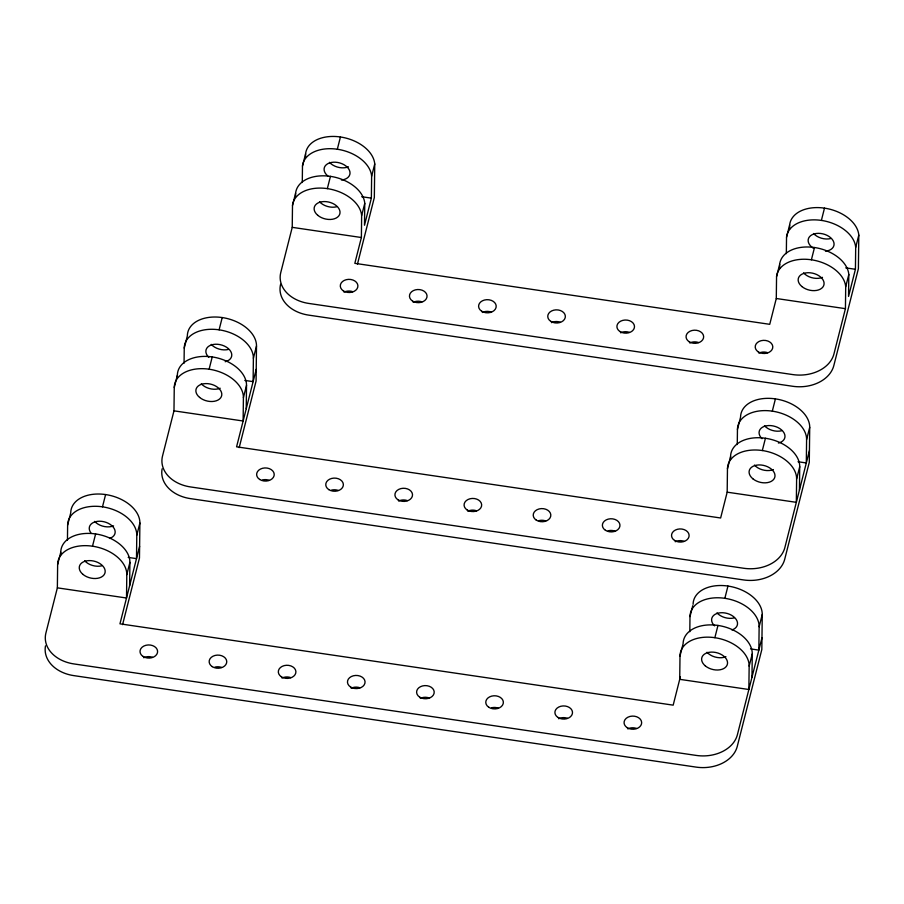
<?xml version="1.0" encoding="UTF-8"?>
<svg xmlns="http://www.w3.org/2000/svg" width="904" height="904" viewBox="0 0 904 904"><rect width="100%" height="100%" fill="white"/><g stroke="black" fill="none" stroke-linecap="round" stroke-linejoin="round"><path stroke-width="1.36" d="M761.959 637.862L737.404 734.692A35.188 26.318 0.7 0 1 696.283 755.428L73.925 663.931A35.188 26.318 0.7 0 1 45.901 633.037L57.359 587.849L57.641 564.48L60.76 552.22A35.188 22.995 14.2 0 1 95.621 533.936A35.188 22.995 14.2 0 1 129.905 562.378L129.622 585.747M60.726 554.966L60.76 552.22M67.45 540.219L67.63 525.1L70.738 512.839A35.188 22.995 14.2 0 1 105.598 494.556A35.188 22.995 14.2 0 1 139.894 522.998L139.465 558.05L122.582 624.641M129.905 562.378L126.797 574.65L126.515 598.007L57.359 587.849M139.894 522.998L136.786 535.27L136.493 558.627L128.198 557.406M809.419 450.689L784.875 547.519A35.188 26.318 0.7 0 1 743.743 568.266L190.541 486.94A35.188 26.318 0.7 0 1 162.517 456.034L173.975 410.845L174.257 387.477L177.365 375.216A35.188 22.995 14.2 0 1 212.225 356.933A35.188 22.995 14.2 0 1 246.521 385.375L246.238 408.744M177.331 377.962L177.365 375.216M184.054 363.216L184.246 348.096L187.354 335.836A35.188 22.995 14.2 0 1 222.214 317.553A35.188 22.995 14.2 0 1 256.499 346.006L256.081 381.047L239.187 447.638M246.521 385.375L243.413 397.647L243.119 421.004L173.975 410.845M256.499 346.006L253.391 358.266L253.109 381.635L244.814 380.414M364.764 203.343L361.645 215.604L361.385 237.515L354.831 263.335L769.733 324.321L776.287 298.501L776.559 276.601L779.666 264.341A35.267 23.041 14.2 0 1 814.504 247.515A35.267 23.041 14.2 0 1 848.811 274.5L845.703 286.771L845.432 308.671L833.974 353.859A35.188 26.318 0.7 0 1 792.853 374.595L308.795 303.439A35.188 26.318 0.7 0 1 280.771 272.533L292.229 227.345L292.5 205.445L295.608 193.173A35.267 23.041 14.2 0 1 330.446 176.359A35.267 23.041 14.2 0 1 364.764 203.343L364.493 225.243L371.363 198.134L371.634 176.223L374.742 163.963A35.267 23.041 14.2 0 0 340.435 136.979A35.267 23.041 14.2 0 0 305.597 153.793L302.478 166.065L302.286 182.495M295.574 195.919L295.608 193.173M305.563 156.595L305.597 153.793M374.742 163.963L374.335 197.547L357.453 264.137M680 655.976L679.718 679.333L748.862 689.503L749.156 666.135L752.264 653.874A35.188 22.995 14.2 0 0 717.968 625.432A35.188 22.995 14.2 0 0 683.108 643.704L680 655.976A35.188 22.995 14.2 0 1 714.861 637.693L717.968 625.432M689.808 631.715L689.989 616.596L692.758 605.691M256.216 369.363L236.577 446.825L720.635 517.992L727.178 492.171L727.46 468.803L730.579 456.543A35.188 22.995 14.2 0 1 765.439 438.259A35.188 22.995 14.2 0 1 799.724 466.701L799.441 490.07M730.545 459.288L730.579 456.543M737.269 444.542L737.449 429.423L740.557 417.162A35.188 22.995 14.2 0 1 775.417 398.879A35.188 22.995 14.2 0 1 809.713 427.332L809.283 462.373L784.728 559.203A35.188 26.318 0.7 0 1 743.608 579.939L190.394 498.612A35.188 26.318 0.7 0 1 162.121 468.837M751.981 677.232L752.264 653.874M693.097 604.335A35.188 22.995 14.2 0 1 727.957 586.052A35.188 22.995 14.2 0 1 762.253 614.494L759.134 626.766L758.851 650.123L750.557 648.902M762.253 614.494L761.823 649.535L737.269 746.376A35.188 26.318 0.7 0 1 696.148 767.112L73.789 675.616A35.188 26.318 0.7 0 1 45.505 645.84M779.61 268.443L779.666 264.341M786.333 253.651L786.536 237.221L789.644 224.96A35.267 23.041 14.2 0 1 824.493 208.135A35.267 23.041 14.2 0 1 858.8 235.119L858.393 268.703L833.838 365.544A35.188 26.318 0.7 0 1 792.718 386.279L308.659 315.123A35.188 26.318 0.7 0 1 280.624 284.218M789.599 229.153L789.644 224.96M799.724 466.701L796.616 478.973L796.334 502.33L727.178 492.171M809.713 427.332L806.594 439.593L806.311 462.961L798.017 461.741M848.811 274.5L848.551 296.41L855.421 269.29L855.692 247.391L858.8 235.119M57.641 564.48A35.188 22.995 14.2 0 1 92.502 546.197L95.621 533.936M67.63 525.1A35.188 22.995 14.2 0 1 102.491 506.828L105.598 494.556M139.611 546.366L119.961 623.828L673.175 705.154L680.373 676.734M174.257 387.477A35.188 22.995 14.2 0 1 209.118 369.205L212.225 356.933M184.246 348.096A35.188 22.995 14.2 0 1 219.107 329.824L222.214 317.553M292.5 205.445A35.267 23.041 14.2 0 1 327.338 188.62L330.446 176.359M302.478 166.065A35.267 23.041 14.2 0 1 337.328 149.239L340.435 136.979M689.989 616.596A35.188 22.995 14.2 0 1 724.85 598.312L727.957 586.052M727.46 468.803A35.188 22.995 14.2 0 1 762.321 450.531L765.439 438.259M737.449 429.423A35.188 22.995 14.2 0 1 772.31 411.15L775.417 398.879M776.559 276.601A35.267 23.041 14.2 0 1 811.396 259.787L814.504 247.515M786.536 237.221A35.267 23.041 14.2 0 1 821.386 220.406L824.493 208.135M361.69 196.71L371.363 198.134M845.737 267.866L855.421 269.29M292.229 227.345L361.385 237.515M776.287 298.501L845.432 308.671M821.386 220.406A35.267 23.041 14.2 0 1 855.692 247.391M327.338 188.62A35.267 23.041 14.2 0 1 361.645 215.604M813.589 248.397A13.198 8.622 14.2 0 1 812.289 234.622A13.198 8.622 14.2 0 1 832.211 239.334A13.198 8.622 14.2 0 1 825.442 251.188M811.396 259.787A35.267 23.041 14.2 0 1 845.703 286.771M337.328 149.239A35.267 23.041 14.2 0 1 371.634 176.223M336.57 206.801A13.198 8.622 14.2 0 1 319.496 201.716M822.493 277.358A13.198 8.622 14.2 0 1 803.554 272.884M830.618 238.577A13.198 8.622 14.2 0 1 813.543 233.503M551.463 322.638A8.803 6.577 0.7 0 1 560.231 322.197M344.006 292.139A8.803 6.577 0.7 0 1 352.775 291.698M413.162 302.309A8.803 6.577 0.7 0 1 421.931 301.868M482.307 312.479A8.803 6.577 0.7 0 1 491.087 312.027M620.607 332.808A8.803 6.577 0.7 0 1 629.387 332.367M689.763 342.978A8.803 6.577 0.7 0 1 698.532 342.526M758.908 353.136A8.803 6.577 0.7 0 1 767.688 352.696M327.813 175.997A13.198 8.622 14.2 0 1 329.406 162.98A13.198 8.622 14.2 0 1 348.526 168.664A13.198 8.622 14.2 0 1 341.396 180.032M348.424 166.822A13.198 8.622 14.2 0 1 329.485 162.347M209.118 369.205A35.188 22.995 14.2 0 1 243.413 397.647M219.107 329.824A35.188 22.995 14.2 0 1 253.391 358.266M398.63 501.053A8.803 6.577 0.7 0 1 407.399 500.613M262.375 479.967A8.803 6.577 0.7 0 1 269.098 480.284M467.775 511.223A8.803 6.577 0.7 0 1 476.544 510.783M228.316 349.464A13.198 8.622 14.2 0 1 211.242 344.379M331.519 490.126A8.803 6.577 0.7 0 1 338.243 490.443M208.824 357.362A13.198 8.622 14.2 0 1 211.163 345.023A13.198 8.622 14.2 0 1 229.706 349.961A13.198 8.622 14.2 0 1 225.209 361.724M220.192 388.234A13.198 8.622 14.2 0 1 201.264 383.759M538.976 520.625A8.803 6.577 0.7 0 1 545.7 520.941M608.132 530.795A8.803 6.577 0.7 0 1 614.856 531.111M675.231 541.722A8.803 6.577 0.7 0 1 684 541.281M781.519 430.79A13.198 8.622 14.2 0 1 764.445 425.705M772.31 411.15A35.188 22.995 14.2 0 1 806.594 439.593M762.027 438.689A13.198 8.622 14.2 0 1 764.366 426.349A13.198 8.622 14.2 0 1 782.92 431.287A13.198 8.622 14.2 0 1 778.412 443.05M762.321 450.531A35.188 22.995 14.2 0 1 796.616 478.973M773.406 469.56A13.198 8.622 14.2 0 1 754.467 465.085M214.915 667.129A8.803 6.577 0.7 0 1 221.638 667.446M143.713 657.728A8.803 6.577 0.7 0 1 152.482 657.287M714.861 637.693A35.188 22.995 14.2 0 1 749.156 666.135M90.92 532.919A13.198 8.622 14.2 0 1 95.496 521.732A13.198 8.622 14.2 0 1 113.102 526.964A13.198 8.622 14.2 0 1 109.553 538.456M113.576 525.857A13.198 8.622 14.2 0 1 94.637 521.382M102.491 506.828A35.188 22.995 14.2 0 1 136.786 535.27M92.502 546.197A35.188 22.995 14.2 0 1 126.797 574.65M101.723 565.836A13.198 8.622 14.2 0 1 84.648 560.762M724.85 598.312A35.188 22.995 14.2 0 1 759.134 626.766M725.946 656.722A13.198 8.622 14.2 0 1 707.007 652.259M714.567 625.851A13.198 8.622 14.2 0 1 716.601 613.624A13.198 8.622 14.2 0 1 735.031 617.974A13.198 8.622 14.2 0 1 731.912 629.952M734.059 617.952A13.198 8.622 14.2 0 1 716.985 612.878M282.014 678.056A8.803 6.577 0.7 0 1 290.783 677.616M351.159 688.226A8.803 6.577 0.7 0 1 359.939 687.786M420.315 698.385A8.803 6.577 0.7 0 1 429.084 697.944M491.516 707.798A8.803 6.577 0.7 0 1 498.24 708.114M558.615 718.725A8.803 6.577 0.7 0 1 567.384 718.273M627.771 728.884A8.803 6.577 0.7 0 1 636.54 728.443M317.835 215.367A13.198 8.622 14.2 0 0 339.565 214.632A13.198 8.622 14.2 0 0 323.824 201.569A13.198 8.622 14.2 0 0 317.835 215.367M801.882 286.534A13.198 8.622 14.2 0 0 823.623 285.788A13.198 8.622 14.2 0 0 807.882 272.725A13.198 8.622 14.2 0 0 801.882 286.534M550.818 321.383A8.803 6.577 0.7 0 0 565.203 317.699A8.803 6.577 0.7 0 0 553.655 310.196A8.803 6.577 0.7 0 0 550.818 321.383M343.362 290.885A8.803 6.577 0.7 0 0 357.747 287.201A8.803 6.577 0.7 0 0 346.198 279.698A8.803 6.577 0.7 0 0 343.362 290.885M481.662 311.213A8.803 6.577 0.7 0 0 496.047 307.529A8.803 6.577 0.7 0 0 484.499 300.026A8.803 6.577 0.7 0 0 481.662 311.213M412.518 301.043A8.803 6.577 0.7 0 0 426.903 297.359A8.803 6.577 0.7 0 0 415.354 289.868A8.803 6.577 0.7 0 0 412.518 301.043M619.963 331.542A8.803 6.577 0.7 0 0 634.348 327.858A8.803 6.577 0.7 0 0 622.799 320.366A8.803 6.577 0.7 0 0 619.963 331.542M689.119 341.712A8.803 6.577 0.7 0 0 703.504 338.028A8.803 6.577 0.7 0 0 691.955 330.525A8.803 6.577 0.7 0 0 689.119 341.712M758.264 351.871A8.803 6.577 0.7 0 0 772.649 348.187A8.803 6.577 0.7 0 0 761.1 340.695A8.803 6.577 0.7 0 0 758.264 351.871M199.592 397.41A13.198 8.622 14.2 0 0 221.333 396.675A13.198 8.622 14.2 0 0 205.581 383.601A13.198 8.622 14.2 0 0 199.592 397.41M259.685 479.459A8.803 6.577 0.7 0 0 274.07 475.775A8.803 6.577 0.7 0 0 262.522 468.283A8.803 6.577 0.7 0 0 259.685 479.459M397.986 499.799A8.803 6.577 0.7 0 0 412.371 496.104A8.803 6.577 0.7 0 0 400.822 488.612A8.803 6.577 0.7 0 0 397.986 499.799M467.131 509.958A8.803 6.577 0.7 0 0 481.516 506.274A8.803 6.577 0.7 0 0 469.967 498.782A8.803 6.577 0.7 0 0 467.131 509.958M328.83 489.629A8.803 6.577 0.7 0 0 343.215 485.945A8.803 6.577 0.7 0 0 331.666 478.442A8.803 6.577 0.7 0 0 328.83 489.629M536.287 520.128A8.803 6.577 0.7 0 0 550.672 516.444A8.803 6.577 0.7 0 0 539.123 508.941A8.803 6.577 0.7 0 0 536.287 520.128M605.431 530.286A8.803 6.577 0.7 0 0 619.816 526.603A8.803 6.577 0.7 0 0 608.268 519.111A8.803 6.577 0.7 0 0 605.431 530.286M674.587 540.456A8.803 6.577 0.7 0 0 688.972 536.773A8.803 6.577 0.7 0 0 677.424 529.281A8.803 6.577 0.7 0 0 674.587 540.456M752.795 478.736A13.198 8.622 14.2 0 0 774.536 478.001A13.198 8.622 14.2 0 0 758.784 464.938A13.198 8.622 14.2 0 0 752.795 478.736M212.225 666.632A8.803 6.577 0.7 0 0 226.599 662.948A8.803 6.577 0.7 0 0 215.05 655.445A8.803 6.577 0.7 0 0 212.225 666.632M143.069 656.462A8.803 6.577 0.7 0 0 157.454 652.778A8.803 6.577 0.7 0 0 145.906 645.286A8.803 6.577 0.7 0 0 143.069 656.462M281.37 676.791A8.803 6.577 0.7 0 0 295.755 673.107A8.803 6.577 0.7 0 0 284.206 665.615A8.803 6.577 0.7 0 0 281.37 676.791M627.127 727.63A8.803 6.577 0.7 0 0 641.512 723.934A8.803 6.577 0.7 0 0 629.964 716.443A8.803 6.577 0.7 0 0 627.127 727.63M350.526 686.961A8.803 6.577 0.7 0 0 364.911 683.277A8.803 6.577 0.7 0 0 353.362 675.785A8.803 6.577 0.7 0 0 350.526 686.961M419.671 697.131A8.803 6.577 0.7 0 0 434.056 693.447A8.803 6.577 0.7 0 0 422.507 685.944A8.803 6.577 0.7 0 0 419.671 697.131M488.827 707.29A8.803 6.577 0.7 0 0 503.212 703.606A8.803 6.577 0.7 0 0 491.663 696.114A8.803 6.577 0.7 0 0 488.827 707.29M557.971 717.46A8.803 6.577 0.7 0 0 572.356 713.776A8.803 6.577 0.7 0 0 560.808 706.273A8.803 6.577 0.7 0 0 557.971 717.46M705.335 665.909A13.198 8.622 14.2 0 0 727.076 665.163A13.198 8.622 14.2 0 0 711.324 652.1A13.198 8.622 14.2 0 0 705.335 665.909M82.976 574.413A13.198 8.622 14.2 0 0 104.717 573.678A13.198 8.622 14.2 0 0 88.965 560.604A13.198 8.622 14.2 0 0 82.976 574.413"/></g></svg>
